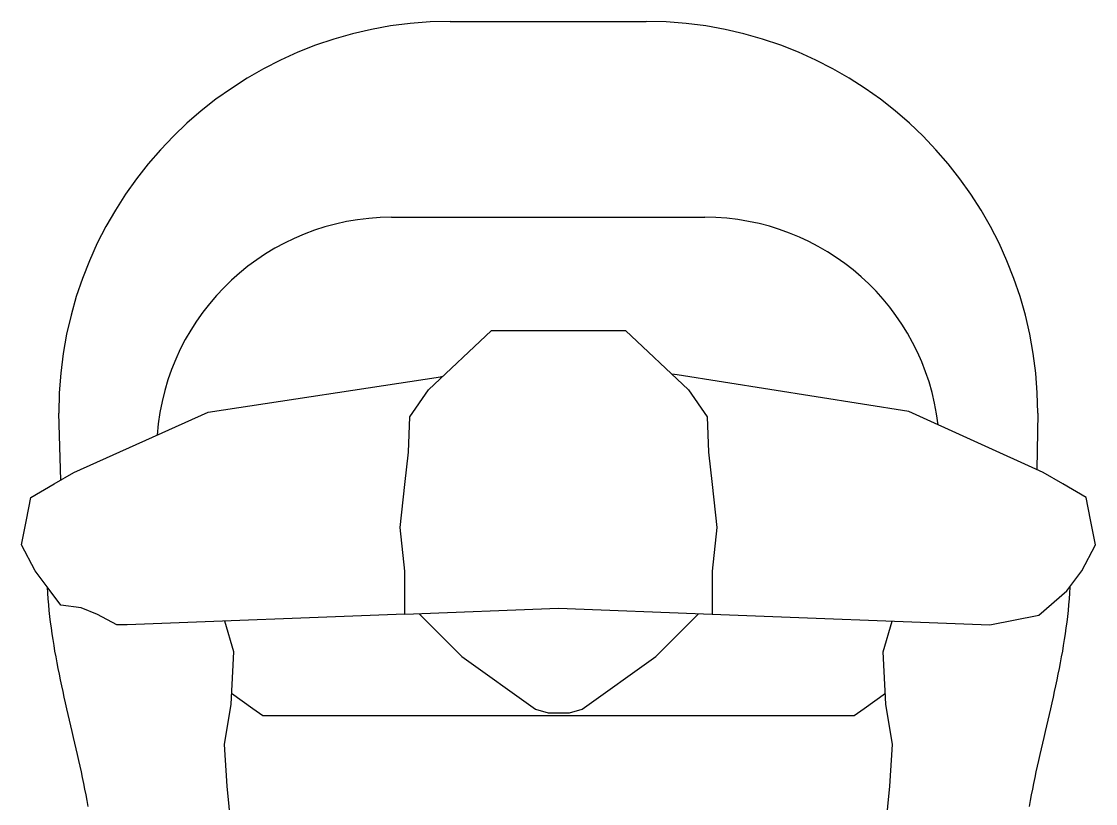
# Model space of a CAD drawing. Header units: millimetres. Extents: x -155 to 94595, y -3153 to 63413.
# Drawn here: x 92388 to 92936, y 48628 to 49027 of the extents above; entities that cross this region are included whole.
import ezdxf

# ---------------------------------------------------------------- set-up
doc = ezdxf.new("R2010")
doc.units = ezdxf.units.MM
doc.layers.add('int', color=185, linetype='Continuous')

msp = doc.modelspace()

# ---------------------------------------------------------------- linework, layer by layer
at = {"layer": 'int'}
for p, q in [((92606.935, 49026.989), (92706.935, 49026.989)), ((92576.935, 48926.989), (92736.935, 48926.989)), ((92595.781, 48838.859), (92628.042, 48869.122)), ((92628.042, 48869.122), (92628.042, 48869.122)), ((92628.042, 48869.122), (92662.198, 48869.122)), ((92662.198, 48869.122), (92696.354, 48869.122)), ((92696.354, 48869.122), (92696.354, 48869.122)), ((92696.354, 48869.122), (92728.616, 48838.859)), ((92601.866, 48845.594), (92603.174, 48845.794)), ((92722.758, 48846.459), (92720.06, 48846.885)), ((92841.189, 48827.759), (92722.758, 48846.459)), ((92483.351, 48827.442), (92601.866, 48845.594)), ((92586.231, 48825.065), (92595.781, 48838.859)), ((92728.616, 48838.859), (92738.165, 48825.065)), ((92408.079, 48792.72), (92406.935, 48826.989)), ((92414.642, 48796.593), (92483.351, 48827.442)), ((92483.351, 48827.442), (92483.351, 48827.442)), ((92585.54, 48807.075), (92586.231, 48825.065)), ((92738.165, 48825.065), (92738.856, 48807.075)), ((92909.754, 48796.593), (92841.189, 48827.759)), ((92841.189, 48827.759), (92841.189, 48827.759)), ((92906.935, 48826.989), (92906.415, 48798.111)), ((92583.705, 48790.555), (92585.54, 48807.075)), ((92738.856, 48807.075), (92740.691, 48790.555)), ((92404.698, 48790.911), (92414.642, 48796.593)), ((92919.698, 48790.911), (92909.754, 48796.593)), ((92392.787, 48783.927), (92404.698, 48790.911)), ((92931.609, 48783.927), (92919.698, 48790.911)), ((92581.257, 48768.529), (92583.705, 48790.555)), ((92740.691, 48790.555), (92743.139, 48768.529)), ((92390.49, 48772.441), (92392.787, 48783.927)), ((92933.906, 48772.441), (92931.609, 48783.927)), ((92387.938, 48759.679), (92390.49, 48772.441)), ((92936.458, 48759.679), (92933.906, 48772.441)), ((92583.705, 48746.277), (92581.257, 48768.529)), ((92743.139, 48768.529), (92740.691, 48746.277)), ((92394.863, 48746.485), (92387.938, 48759.679)), ((92929.533, 48746.485), (92936.458, 48759.679)), ((92402.566, 48736.214), (92394.863, 48746.485)), ((92583.705, 48724.138), (92583.705, 48746.277)), ((92740.691, 48746.277), (92740.691, 48724.138)), ((92921.83, 48736.214), (92929.533, 48746.485)), ((92401.055, 48738.229), (92401.06, 48738.094)), ((92401.06, 48738.094), (92401.223, 48735.102)), ((92408.063, 48728.884), (92402.566, 48736.214)), ((92907.508, 48723.8), (92921.83, 48736.214)), ((92923.336, 48738.094), (92923.173, 48735.102)), ((92923.342, 48738.229), (92923.336, 48738.094)), ((92401.223, 48735.102), (92401.429, 48732.115)), ((92401.429, 48732.115), (92401.675, 48729.133)), ((92922.967, 48732.115), (92922.721, 48729.133)), ((92923.173, 48735.102), (92922.967, 48732.115)), ((92401.675, 48729.133), (92401.96, 48726.156)), ((92401.96, 48726.156), (92402.281, 48723.183)), ((92418.356, 48727.483), (92408.063, 48728.884)), ((92426.718, 48724.138), (92418.356, 48727.483)), ((92662.198, 48727.278), (92583.705, 48724.138)), ((92740.691, 48724.138), (92662.198, 48727.278)), ((92922.436, 48726.156), (92922.115, 48723.183)), ((92922.721, 48729.133), (92922.436, 48726.156)), ((92402.281, 48723.183), (92402.638, 48720.215)), ((92402.638, 48720.215), (92403.028, 48717.25)), ((92436.591, 48718.847), (92426.718, 48724.138)), ((92583.704, 48724.375), (92441.99, 48718.81)), ((92496.408, 48705.131), (92491.836, 48720.752)), ((92591.057, 48724.432), (92612.81, 48702.679)), ((92711.913, 48702.679), (92733.653, 48724.419)), ((92740.692, 48724.375), (92882.406, 48718.81)), ((92827.988, 48705.131), (92832.564, 48720.767)), ((92882.406, 48718.81), (92907.508, 48723.8)), ((92907.508, 48723.8), (92907.508, 48723.8)), ((92921.758, 48720.215), (92921.368, 48717.25)), ((92922.115, 48723.183), (92921.758, 48720.215)), ((92403.028, 48717.25), (92403.45, 48714.289)), ((92403.45, 48714.289), (92403.901, 48711.332)), ((92441.99, 48718.81), (92436.591, 48718.847)), ((92436.591, 48718.847), (92436.591, 48718.847)), ((92920.947, 48714.289), (92920.495, 48711.332)), ((92921.368, 48717.25), (92920.947, 48714.289)), ((92403.901, 48711.332), (92404.38, 48708.378)), ((92920.495, 48711.332), (92920.016, 48708.378)), ((92404.38, 48708.378), (92404.885, 48705.427)), ((92404.885, 48705.427), (92405.414, 48702.479)), ((92494.993, 48678.389), (92496.408, 48705.131)), ((92496.408, 48705.131), (92496.408, 48705.131)), ((92829.403, 48678.389), (92827.988, 48705.131)), ((92827.988, 48705.131), (92827.988, 48705.131)), ((92919.511, 48705.427), (92918.982, 48702.479)), ((92920.016, 48708.378), (92919.511, 48705.427)), ((92405.414, 48702.479), (92405.966, 48699.534)), ((92405.966, 48699.534), (92406.539, 48696.591)), ((92612.81, 48702.679), (92612.81, 48702.679)), ((92612.81, 48702.679), (92650.449, 48675.794)), ((92674.274, 48675.794), (92711.913, 48702.679)), ((92711.913, 48702.679), (92711.913, 48702.679)), ((92918.43, 48699.534), (92917.857, 48696.591)), ((92918.982, 48702.479), (92918.43, 48699.534)), ((92406.539, 48696.591), (92407.131, 48693.65)), ((92407.131, 48693.65), (92407.739, 48690.712)), ((92917.266, 48693.65), (92916.657, 48690.712)), ((92917.857, 48696.591), (92917.266, 48693.65)), ((92407.739, 48690.712), (92408.363, 48687.775)), ((92408.363, 48687.775), (92409.001, 48684.84)), ((92916.033, 48687.775), (92915.395, 48684.84)), ((92916.657, 48690.712), (92916.033, 48687.775)), ((92409.001, 48684.84), (92409.651, 48681.906)), ((92409.651, 48681.906), (92410.31, 48678.973)), ((92500.676, 48679.869), (92495.275, 48683.752)), ((92829.121, 48683.752), (92823.72, 48679.869)), ((92914.746, 48681.906), (92914.086, 48678.973)), ((92915.395, 48684.84), (92914.746, 48681.906)), ((92410.31, 48678.973), (92410.978, 48676.042)), ((92410.978, 48676.042), (92411.652, 48673.111)), ((92491.549, 48657.726), (92494.993, 48678.389)), ((92506.074, 48675.999), (92500.676, 48679.869)), ((92511.2, 48672.346), (92506.074, 48675.999)), ((92650.449, 48675.794), (92656.864, 48673.889)), ((92667.859, 48673.889), (92674.274, 48675.794)), ((92818.322, 48675.999), (92813.196, 48672.346)), ((92823.72, 48679.869), (92818.322, 48675.999)), ((92832.847, 48657.726), (92829.403, 48678.389)), ((92913.419, 48676.042), (92912.745, 48673.111)), ((92914.086, 48678.973), (92913.419, 48676.042)), ((92411.652, 48673.111), (92412.33, 48670.18)), ((92813.196, 48672.346), (92511.2, 48672.346)), ((92656.864, 48673.889), (92656.864, 48673.889)), ((92656.864, 48673.889), (92667.859, 48673.889)), ((92667.859, 48673.889), (92667.859, 48673.889)), ((92912.745, 48673.111), (92912.066, 48670.18)), ((92412.33, 48670.18), (92413.012, 48667.25)), ((92413.012, 48667.25), (92413.694, 48664.32)), ((92911.385, 48667.25), (92910.702, 48664.32)), ((92912.066, 48670.18), (92911.385, 48667.25)), ((92413.694, 48664.32), (92414.376, 48661.39)), ((92414.376, 48661.39), (92415.055, 48658.459)), ((92910.021, 48661.39), (92909.342, 48658.459)), ((92910.702, 48664.32), (92910.021, 48661.39)), ((92415.055, 48658.459), (92415.729, 48655.528)), ((92415.729, 48655.528), (92416.398, 48652.596)), ((92492.912, 48636.501), (92491.549, 48657.726)), ((92831.484, 48636.501), (92832.847, 48657.726)), ((92908.667, 48655.528), (92907.998, 48652.596)), ((92909.342, 48658.459), (92908.667, 48655.528)), ((92416.398, 48652.596), (92417.058, 48649.663)), ((92417.058, 48649.663), (92417.709, 48646.729)), ((92907.338, 48649.663), (92906.687, 48646.729)), ((92907.998, 48652.596), (92907.338, 48649.663)), ((92417.709, 48646.729), (92418.348, 48643.793)), ((92418.348, 48643.793), (92418.974, 48640.856)), ((92906.048, 48643.793), (92905.422, 48640.856)), ((92906.687, 48646.729), (92906.048, 48643.793)), ((92418.974, 48640.856), (92419.585, 48637.917)), ((92419.585, 48637.917), (92420.179, 48634.976)), ((92904.811, 48637.917), (92904.217, 48634.976)), ((92905.422, 48640.856), (92904.811, 48637.917)), ((92420.179, 48634.976), (92420.754, 48632.032)), ((92420.754, 48632.032), (92421.309, 48629.086)), ((92494.993, 48615.687), (92492.912, 48636.501)), ((92829.403, 48615.687), (92831.484, 48636.501)), ((92903.642, 48632.032), (92903.087, 48629.086)), ((92904.217, 48634.976), (92903.642, 48632.032)), ((92421.309, 48629.086), (92421.841, 48626.137)), ((92903.087, 48629.086), (92902.555, 48626.137))]:
    msp.add_line(p, q, dxfattribs=at)
for centre, radius, start, end in [((92606.935, 48826.989), 200, 90, 180), ((92706.935, 48826.989), 200, 0, 90), ((92576.935, 48806.989), 120, 90, 175.82536), ((92736.935, 48806.989), 120, 6.69227, 90)]:
    msp.add_arc(centre, radius, start, end, dxfattribs=at)

doc.saveas('drawing.dxf')
